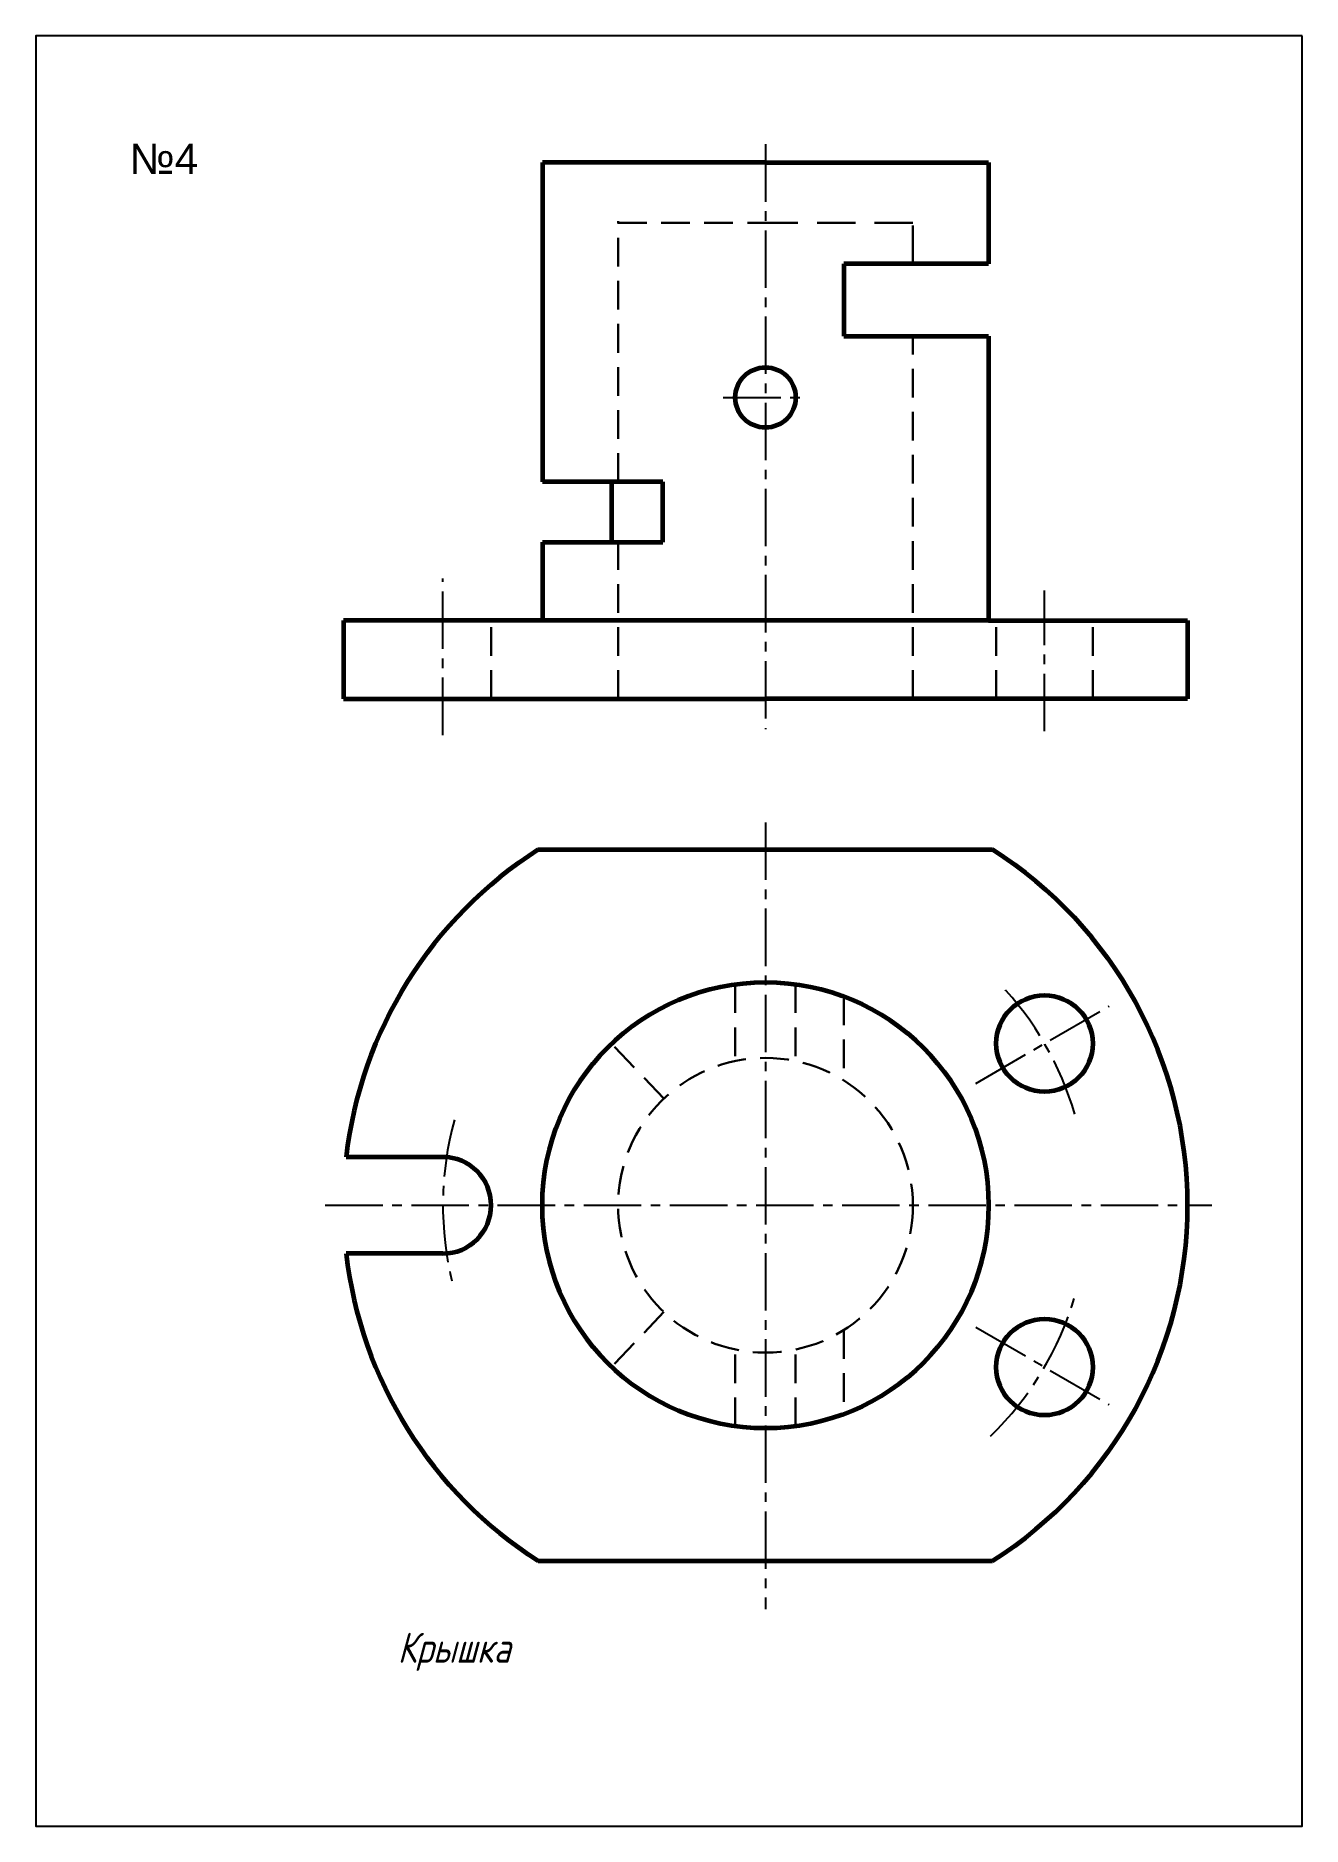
# Model space of a CAD drawing. Header units: millimetres. Extents: x 0 to 210, y 0 to 297.
import ezdxf

# ---------------------------------------------------------------- set-up
doc = ezdxf.new("R2010")
doc.units = ezdxf.units.MM
doc.header["$LTSCALE"] = 0.5
doc.linetypes.add('CENTER2', pattern=[28.575, 19.05, -3.175, 3.175, -3.175])
doc.linetypes.add('DASHED2', pattern=[9.525, 6.35, -3.175])
doc.layers.get('0').update_dxf_attribs({"linetype": 'CONTINUOUS'})
doc.layers.get('Defpoints').update_dxf_attribs({"linetype": 'CONTINUOUS'})
doc.styles.get("Standard").update_dxf_attribs({"font": 'isocpeur.ttf', "width": 0.8, "oblique": 15})
doc.styles.add('АРИАЛ-5(1)', font='ARIAL.TTF', dxfattribs={"height": 5})

msp = doc.modelspace()

# ---------------------------------------------------------------- linework, layer by layer
at = {"linetype": 'CENTER2'}
for p, q in [((121, 279), (121, 182)), ((114, 237), (128, 237)), ((67.51, 181), (67.51, 207)), ((167.27, 181.65), (167.27, 204.98)), ((121, 166.5), (121, 36)), ((155.87, 123.22), (177.97, 136.04)), ((48, 103), (195, 103)), ((155.87, 82.78), (177.97, 69.96))]:
    msp.add_line(p, q, dxfattribs=at)
at = {"color": 7, "lineweight": 60, "ltscale": 0.5}
for p, q in [((121, 276), (84, 276)), ((84, 276), (84, 223)), ((121, 276), (158, 276)), ((158, 276), (158, 259.2)), ((158, 259.2), (134, 259.2)), ((134, 259.2), (134, 247.2)), ((134, 247.2), (158, 247.2)), ((158, 247.2), (158, 200)), ((104, 223), (84, 223)), ((95.48, 223), (95.48, 213)), ((104, 213), (104, 223)), ((84, 213), (84, 200)), ((84, 213), (104, 213)), ((158, 200), (51, 200)), ((51, 200), (51, 187)), ((158, 200), (191, 200)), ((191, 200), (191, 187)), ((51, 187), (121, 187)), ((191, 187), (121, 187)), ((83.33, 162), (158.67, 162)), ((67.51, 111), (51.46, 111)), ((67.51, 95), (51.46, 95)), ((83.33, 44), (158.67, 44))]:
    msp.add_line(p, q, dxfattribs=at)
at = {"color": 7, "linetype": 'DASHED2', "lineweight": 30, "ltscale": 1.5}
for p, q in [((96.56, 223), (96.56, 266.25)), ((96.56, 266), (121, 266)), ((145.44, 187), (145.44, 247.2)), ((96.56, 187), (96.56, 213)), ((75.51, 187), (75.51, 200)), ((159.27, 187), (159.27, 200)), ((175.27, 187), (175.27, 200)), ((116, 139.66), (116, 126.92)), ((126, 139.66), (126, 126.92)), ((134, 137.64), (134, 123.69)), ((104.15, 120.69), (95.48, 129.79)), ((104.15, 85.31), (95.48, 76.21)), ((134, 82.31), (134, 68.36)), ((116, 66.34), (116, 79.08)), ((126, 66.34), (126, 79.08))]:
    msp.add_line(p, q, dxfattribs=at)
at = {"color": 7, "linetype": 'DASHED2', "lineweight": 30, "ltscale": 2}
for p, q in [((145.44, 266), (121, 266)), ((145.44, 259.2), (145.44, 266))]:
    msp.add_line(p, q, dxfattribs=at)
at = {"color": 7, "lineweight": 60, "ltscale": 0.5}
for centre, radius in [((121, 237), 5), ((121, 103), 37), ((167.27, 129.84), 8), ((167.27, 76.16), 8)]:
    msp.add_circle(centre, radius, dxfattribs=at)
at = {"linetype": 'CENTER2'}
msp.add_circle((167.27, 129.84), 1.13686837721616e-13, dxfattribs=at)
at = {"color": 7, "linetype": 'DASHED2', "lineweight": 30, "ltscale": 1.5}
msp.add_circle((121, 103), 24.44, dxfattribs=at)
at = {"color": 1, "linetype": 'Continuous', "lineweight": -3}
msp.add_circle((167.27, 76.16), 1.13686837721616e-13, dxfattribs=at)
at = {"color": 7, "lineweight": 60, "ltscale": 0.5}
for centre, radius, start, end in [((121, 103), 70, 122.5569, 173.4376), ((121, 103), 70, 302.5569, 57.4431), ((67.51, 103), 8, 270, 90), ((121, 103), 70, 186.5624, 237.4431)]:
    msp.add_arc(centre, radius, start, end, dxfattribs=at)
at = {"linetype": 'CENTER2'}
for start, end in [(16.3895, 43.4926), (164.6499, 194.0362), (314.2559, 343.6105)]:
    msp.add_arc((121, 103), 53.49, start, end, dxfattribs=at)
at = {"layer": 'Defpoints'}
msp.add_lwpolyline([(210, 297), (0, 297), (0, 0), (210, 0)], close=True, dxfattribs=at)

# ---------------------------------------------------------------- texts
at = {"color": 7, "linetype": 'Continuous', "lineweight": -3, "style": 'АРИАЛ-5(1)'}
msp.add_text('№4', height=5, dxfattribs=at).set_placement((15.53, 274.09))
at = {"oblique": 15, "width": 0.8}
msp.add_text('Крышка', height=5, dxfattribs=at).set_placement((60, 27.11))

doc.saveas('drawing.dxf')
